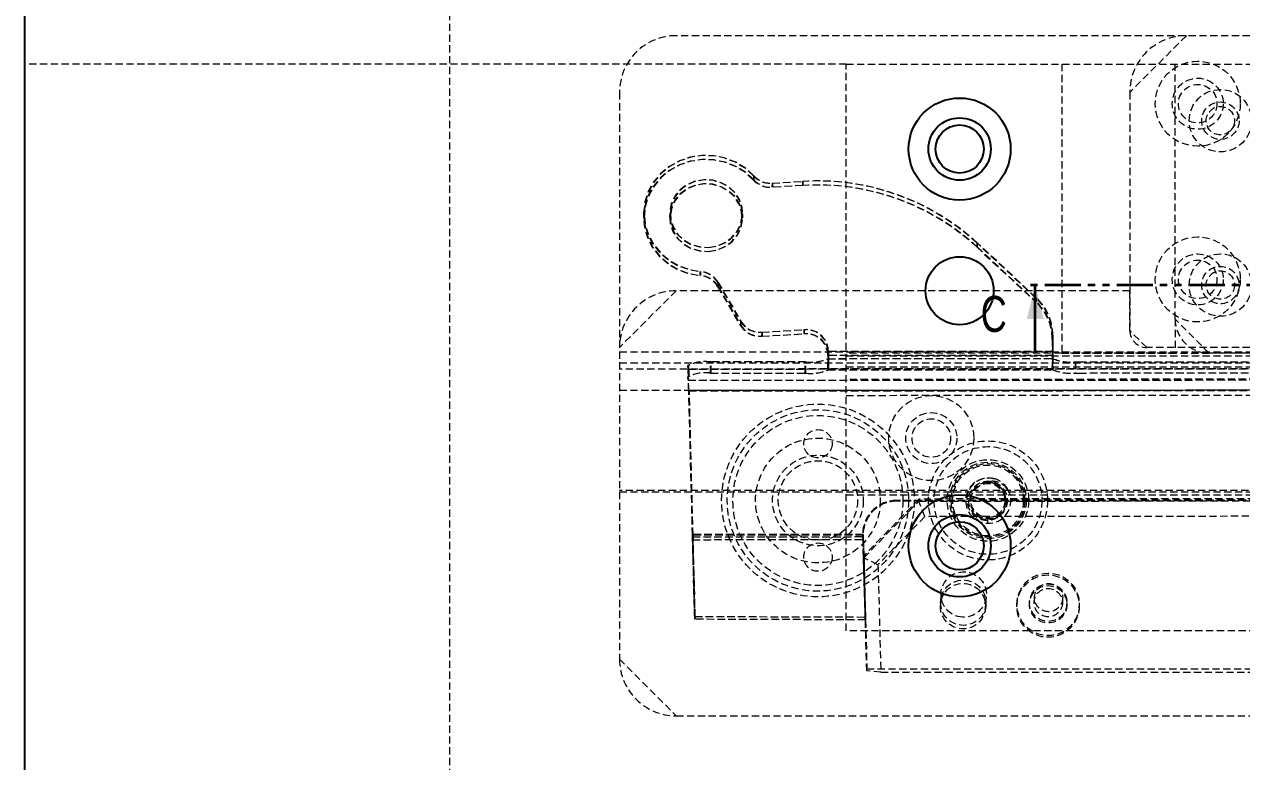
# Model space of a CAD drawing. Header units: millimetres. Extents: x 5 to 1495, y -1208 to 895.
# Drawn here: x 623.9 to 838.6, y -1045.9 to -915.8 of the extents above; entities that cross this region are included whole.
import ezdxf

# ---------------------------------------------------------------- set-up
doc = ezdxf.new("R2010")
doc.units = ezdxf.units.MM
doc.linetypes.add('HIDDEN', pattern=[1.905, 1.27, -0.635])
doc.linetypes.add('PHANTOM', pattern=[12.7, 6.35, -1.27, 1.27, -1.27, 1.27, -1.27])
doc.styles.add('SLDTEXTSTYLE13', font='TXT', dxfattribs={"width": 0.75})

msp = doc.modelspace()

# ---------------------------------------------------------------- linework, layer by layer
at = {"color": 7, "linetype": 'Continuous', "lineweight": 25}
msp.add_line((623.857, -660.795), (623.857, -1104.795), dxfattribs=at)
at = {"color": 7, "linetype": 'HIDDEN', "lineweight": 18}
for p, q in [((698.857, -692.795), (698.857, -1072.795)), ((843.857, -917.795), (738.857, -917.795)), ((828.857, -917.795), (818.857, -927.795)), ((768.857, -922.795), (623.857, -922.795)), ((768.857, -1022.795), (768.857, -922.795)), ((768.857, -922.795), (928.857, -922.795)), ((806.857, -922.795), (806.857, -973.795)), ((826.857, -967.795), (826.857, -922.795)), ((728.857, -927.795), (728.857, -1027.795)), ((818.857, -927.795), (818.857, -962.795)), ((818.857, -927.795), (818.857, -969.795)), ((752.464, -942.516), (752.458, -943.234)), ((752.555, -942.515), (752.549, -943.233)), ((755.756, -943.818), (755.751, -944.536)), ((761.107, -944.225), (755.751, -944.536)), ((755.756, -943.818), (761.112, -943.507)), ((755.847, -943.817), (755.842, -944.535)), ((761.198, -944.224), (755.842, -944.535)), ((755.847, -943.817), (761.203, -943.506)), ((761.112, -943.507), (761.107, -944.225)), ((761.203, -943.506), (761.198, -944.224)), ((733.105, -949.096), (733.099, -949.814)), ((733.196, -949.095), (733.191, -949.813)), ((737.705, -949.131), (737.699, -949.849)), ((737.796, -949.13), (737.79, -949.849)), ((750.499, -949.948), (750.505, -949.23)), ((750.59, -949.947), (750.596, -949.229)), ((791.88, -954.354), (791.875, -955.073)), ((791.875, -955.073), (802.262, -964.746)), ((802.267, -964.028), (791.88, -954.354)), ((791.972, -954.354), (791.966, -955.072)), ((791.966, -955.072), (802.353, -964.745)), ((802.358, -964.027), (791.972, -954.354)), ((743.045, -959.398), (743.039, -960.116)), ((743.136, -959.397), (743.13, -960.115)), ((746.17, -961.328), (746.165, -962.047)), ((746.165, -962.047), (750.162, -968.886)), ((746.17, -961.328), (750.168, -968.168)), ((746.261, -961.328), (746.256, -962.046)), ((746.256, -962.046), (750.253, -968.885)), ((746.261, -961.328), (750.259, -968.167)), ((738.857, -962.795), (728.857, -972.795)), ((818.857, -962.795), (738.857, -962.795)), ((802.267, -964.028), (802.262, -964.746)), ((802.358, -964.027), (802.353, -964.745)), ((818.857, -969.795), (818.857, -962.795)), ((750.168, -968.168), (750.162, -968.886)), ((750.259, -968.167), (750.253, -968.885)), ((832.857, -973.795), (826.857, -967.795)), ((826.857, -967.795), (826.857, -973.795)), ((753.932, -970.109), (753.926, -970.827)), ((753.926, -970.827), (761.354, -970.395)), ((753.932, -970.109), (761.36, -969.677)), ((754.023, -970.108), (754.017, -970.826)), ((754.017, -970.826), (761.445, -970.394)), ((754.023, -970.108), (761.451, -969.676)), ((761.36, -969.677), (761.354, -970.395)), ((761.451, -969.676), (761.445, -970.394)), ((805.202, -971.344), (805.208, -970.626)), ((805.208, -970.626), (805.212, -973.502)), ((805.293, -971.343), (805.299, -970.625)), ((805.299, -970.625), (805.304, -973.502)), ((821.857, -972.795), (818.857, -969.795)), ((805.202, -971.344), (805.207, -974.221)), ((805.293, -971.343), (805.298, -974.22)), ((843.857, -972.795), (821.857, -972.795)), ((728.857, -973.583), (876.857, -973.583)), ((765.606, -974.78), (805.23, -974.76)), ((765.606, -974.78), (765.606, -976.755)), ((765.607, -974.119), (765.613, -973.401)), ((765.607, -974.24), (765.607, -974.119)), ((805.207, -974.221), (765.607, -974.24)), ((765.613, -973.401), (765.613, -973.522)), ((805.212, -973.502), (765.613, -973.522)), ((765.616, -976.689), (765.617, -974.746)), ((765.618, -974.73), (765.617, -976.656)), ((765.698, -974.118), (765.704, -973.4)), ((765.698, -974.24), (765.698, -974.118)), ((805.298, -974.22), (765.698, -974.24)), ((765.698, -974.779), (805.321, -974.759)), ((765.698, -974.779), (765.698, -976.755)), ((765.704, -973.4), (765.704, -973.522)), ((805.304, -973.502), (765.704, -973.522)), ((765.707, -976.688), (765.708, -974.745)), ((765.709, -974.729), (765.708, -976.655)), ((806.857, -973.795), (768.857, -973.795)), ((768.857, -974.269), (928.857, -974.269)), ((805.217, -976.636), (805.217, -974.71)), ((805.23, -976.735), (805.23, -974.76)), ((805.308, -976.635), (805.308, -974.71)), ((805.321, -976.735), (805.321, -974.759)), ((806.857, -973.795), (832.857, -973.795)), ((826.857, -973.795), (806.857, -973.795)), ((843.857, -973.795), (832.857, -973.795)), ((892.857, -973.795), (832.857, -973.795)), ((876.857, -975.559), (728.857, -975.559)), ((938.857, -976.512), (728.857, -976.617)), ((740.93, -975.992), (740.93, -977.968)), ((740.964, -976.612), (740.93, -975.992)), ((740.964, -976.612), (914.05, -976.525)), ((740.964, -976.612), (740.964, -978.587)), ((741.021, -975.992), (741.021, -977.967)), ((741.055, -976.611), (741.021, -975.992)), ((741.055, -976.611), (914.141, -976.525)), ((741.055, -976.611), (741.055, -978.587)), ((761.63, -975.356), (744.917, -975.364)), ((744.917, -977.34), (744.917, -975.364)), ((761.721, -975.355), (745.008, -975.364)), ((745.008, -977.339), (745.008, -975.364)), ((761.63, -977.332), (761.63, -975.356)), ((761.721, -977.331), (761.721, -975.355)), ((765.606, -976.755), (805.23, -976.735)), ((765.698, -976.755), (805.321, -976.735)), ((768.857, -976.244), (928.857, -976.244)), ((809.23, -975.332), (809.23, -977.308)), ((809.23, -975.332), (809.901, -975.332)), ((809.321, -975.332), (809.992, -975.331)), ((809.321, -975.332), (809.321, -977.307)), ((809.901, -975.332), (874.977, -975.3)), ((809.992, -975.331), (875.068, -975.299)), ((740.964, -978.587), (740.93, -977.968)), ((740.964, -978.587), (914.05, -978.501)), ((741.055, -978.587), (741.021, -977.967)), ((741.055, -978.587), (914.141, -978.5)), ((744.917, -977.34), (761.63, -977.332)), ((745.008, -977.339), (761.721, -977.331)), ((928.857, -978.367), (768.857, -978.447)), ((809.23, -977.308), (809.901, -977.308)), ((809.321, -977.307), (809.992, -977.307)), ((809.901, -977.308), (874.977, -977.275)), ((809.992, -977.307), (875.068, -977.275)), ((728.857, -980.356), (938.857, -980.251)), ((741.075, -980.35), (741.069, -980.457)), ((741.069, -980.457), (914.113, -980.37)), ((741.731, -1005.921), (741.069, -980.457)), ((741.075, -980.35), (914.12, -980.264)), ((741.737, -1005.814), (741.075, -980.35)), ((741.166, -980.35), (741.16, -980.456)), ((741.16, -980.456), (914.204, -980.37)), ((741.822, -1005.92), (741.16, -980.456)), ((741.166, -980.35), (914.211, -980.263)), ((741.828, -1005.814), (741.166, -980.35)), ((768.857, -981.251), (928.857, -981.171)), ((938.857, -998.061), (728.857, -998.061)), ((728.857, -998.3), (938.857, -998.3)), ((797.273, -997.847), (796.97, -997.393)), ((768.857, -998.795), (928.857, -998.795)), ((771.927, -1009.919), (781.66, -999.923)), ((781.683, -999.542), (771.949, -1009.538)), ((777.732, -999.892), (777.738, -999.786)), ((869.758, -999.797), (777.732, -999.892)), ((869.765, -999.691), (777.738, -999.786)), ((777.823, -999.891), (777.829, -999.785)), ((869.849, -999.796), (777.823, -999.891)), ((869.856, -999.69), (777.829, -999.785)), ((781.66, -999.923), (781.683, -999.542)), ((781.66, -999.923), (865.684, -999.836)), ((782.704, -1002.648), (781.66, -999.923)), ((865.706, -999.455), (781.683, -999.542)), ((782.704, -1002.648), (774.441, -1011.135)), ((864.657, -1002.564), (782.704, -1002.648)), ((793.857, -1003.795), (793.857, -1002.984)), ((741.731, -1005.921), (741.737, -1005.814)), ((771.739, -1005.89), (741.731, -1005.921)), ((771.745, -1005.783), (741.737, -1005.814)), ((741.742, -1006.715), (741.748, -1006.212)), ((741.742, -1006.715), (771.752, -1006.684)), ((742.12, -1020.758), (741.742, -1006.715)), ((741.748, -1006.212), (771.757, -1006.181)), ((742.126, -1020.254), (741.748, -1006.212)), ((741.822, -1005.92), (741.828, -1005.814)), ((771.83, -1005.889), (741.822, -1005.92)), ((771.836, -1005.783), (741.828, -1005.814)), ((741.833, -1006.714), (741.839, -1006.211)), ((741.833, -1006.714), (771.843, -1006.683)), ((742.211, -1020.757), (741.833, -1006.714)), ((741.839, -1006.211), (771.849, -1006.18)), ((742.217, -1020.254), (741.839, -1006.211)), ((771.745, -1005.783), (771.739, -1005.89)), ((771.747, -1005.897), (771.741, -1006.118)), ((771.752, -1006.684), (771.741, -1006.118)), ((771.747, -1005.897), (771.757, -1006.181)), ((771.756, -1005.424), (771.749, -1005.53)), ((771.757, -1006.181), (771.752, -1006.684)), ((771.752, -1006.684), (772.148, -1020.863)), ((771.757, -1006.181), (772.154, -1020.359)), ((771.836, -1005.783), (771.83, -1005.889)), ((771.838, -1005.897), (771.832, -1006.117)), ((771.843, -1006.683), (771.832, -1006.117)), ((771.838, -1005.897), (771.849, -1006.18)), ((771.847, -1005.424), (771.84, -1005.53)), ((771.849, -1006.18), (771.843, -1006.683)), ((771.843, -1006.683), (772.24, -1020.862)), ((771.849, -1006.18), (772.245, -1020.358)), ((771.927, -1009.919), (771.949, -1009.538)), ((774.441, -1011.135), (771.927, -1009.919)), ((772.466, -1029.88), (771.927, -1009.919)), ((771.949, -1009.538), (772.489, -1029.499)), ((774.441, -1011.135), (774.954, -1030.11)), ((785.494, -1017.588), (785.458, -1018.199)), ((785.578, -1016.156), (785.494, -1017.588)), ((793.48, -1018.059), (793.564, -1016.627)), ((798.979, -1017.792), (798.96, -1018.111)), ((801.193, -1017.629), (801.175, -1017.922)), ((802.044, -1016.773), (801.991, -1017.677)), ((806.982, -1017.971), (807.036, -1017.068)), ((793.444, -1018.67), (793.48, -1018.059)), ((807.764, -1018.31), (807.781, -1018.018)), ((809.941, -1018.758), (809.96, -1018.44)), ((742.12, -1020.758), (742.126, -1020.254)), ((772.148, -1020.863), (742.12, -1020.758)), ((742.126, -1020.254), (772.154, -1020.359)), ((742.211, -1020.757), (742.217, -1020.254)), ((772.24, -1020.862), (742.211, -1020.757)), ((742.217, -1020.254), (772.245, -1020.358)), ((772.154, -1020.359), (772.148, -1020.863)), ((772.245, -1020.358), (772.24, -1020.862)), ((928.857, -1022.795), (768.857, -1022.795)), ((728.857, -1027.795), (738.857, -1037.795)), ((772.466, -1029.88), (772.489, -1029.499)), ((774.954, -1030.11), (772.466, -1029.88)), ((772.489, -1029.499), (876.522, -1029.499)), ((774.954, -1030.11), (873.985, -1030.11)), ((738.857, -1037.795), (928.857, -1037.795))]:
    msp.add_line(p, q, dxfattribs=at)
at = {"color": 7, "linetype": 'PHANTOM', "lineweight": 35}
msp.add_line((848.326, -961.795), (800.204, -961.795), dxfattribs=at)
at = {"color": 7, "linetype": 'Continuous', "lineweight": 35}
msp.add_line((802.204, -973.795), (802.204, -961.795), dxfattribs=at)
at = {"color": 7, "linetype": 'HIDDEN', "lineweight": 18, "flags": 128}
for points in [[(752.458, -943.234), (750.991, -941.904), (749.285, -940.85), (747.401, -940.109), (745.402, -939.706), (743.359, -939.655), (741.341, -939.958), (739.418, -940.604), (737.657, -941.571), (736.119, -942.825), (734.856, -944.324), (733.912, -946.016), (733.32, -947.841), (733.1, -949.738), (733.261, -951.64), (733.795, -953.482), (734.686, -955.2), (735.901, -956.736), (737.4, -958.035), (739.13, -959.053), (741.031, -959.755), (743.039, -960.116)], [(752.464, -942.516), (750.996, -941.186), (749.291, -940.132), (747.406, -939.391), (745.408, -938.988), (743.364, -938.937), (741.346, -939.239), (739.424, -939.886), (737.663, -940.853), (736.124, -942.107), (734.861, -943.606), (733.917, -945.298), (733.326, -947.123), (733.106, -949.02), (733.266, -950.922), (733.801, -952.764), (734.691, -954.482), (735.907, -956.017), (737.405, -957.316), (739.135, -958.335), (741.037, -959.036), (743.045, -959.398)], [(752.549, -943.233), (751.082, -941.903), (749.377, -940.85), (747.492, -940.109), (745.493, -939.705), (743.45, -939.654), (741.432, -939.957), (739.509, -940.603), (737.748, -941.57), (736.21, -942.825), (734.947, -944.324), (734.003, -946.015), (733.411, -947.841), (733.191, -949.737), (733.352, -951.64), (733.886, -953.482), (734.777, -955.2), (735.992, -956.735), (737.491, -958.034), (739.221, -959.052), (741.123, -959.754), (743.13, -960.115)], [(752.555, -942.515), (751.087, -941.185), (749.382, -940.131), (747.498, -939.39), (745.499, -938.987), (743.455, -938.936), (741.437, -939.239), (739.515, -939.885), (737.754, -940.852), (736.215, -942.107), (734.952, -943.606), (734.008, -945.297), (733.417, -947.123), (733.197, -949.019), (733.357, -950.921), (733.892, -952.763), (734.782, -954.482), (735.998, -956.017), (737.496, -957.316), (739.226, -958.334), (741.128, -959.036), (743.136, -959.397)], [(744.504, -955.86), (746.021, -955.598), (747.426, -955.005), (748.638, -954.115), (749.586, -952.98), (750.215, -951.666), (750.489, -950.249), (750.391, -948.812), (749.928, -947.438), (749.126, -946.207), (748.032, -945.19), (746.709, -944.447), (745.235, -944.022), (743.694, -943.937), (742.178, -944.199), (740.773, -944.793), (739.561, -945.683), (738.613, -946.818), (737.984, -948.132), (737.71, -949.549), (737.807, -950.986), (738.271, -952.36), (739.072, -953.591), (740.167, -954.607), (741.489, -955.35), (742.964, -955.776), (744.504, -955.86)], [(744.509, -955.142), (746.026, -954.88), (747.431, -954.287), (748.643, -953.397), (749.591, -952.261), (750.22, -950.947), (750.494, -949.53), (750.397, -948.093), (749.933, -946.719), (749.131, -945.488), (748.037, -944.472), (746.715, -943.729), (745.24, -943.303), (743.7, -943.219), (742.183, -943.481), (740.778, -944.074), (739.566, -944.964), (738.618, -946.1), (737.989, -947.414), (737.715, -948.831), (737.813, -950.268), (738.276, -951.642), (739.078, -952.873), (740.172, -953.889), (741.495, -954.632), (742.969, -955.058), (744.509, -955.142)], [(744.595, -955.86), (746.112, -955.598), (747.517, -955.004), (748.729, -954.114), (749.677, -952.979), (750.306, -951.665), (750.58, -950.248), (750.482, -948.811), (750.019, -947.437), (749.217, -946.206), (748.123, -945.19), (746.8, -944.447), (745.326, -944.021), (743.786, -943.937), (742.269, -944.199), (740.864, -944.792), (739.652, -945.682), (738.704, -946.817), (738.075, -948.131), (737.801, -949.548), (737.898, -950.985), (738.362, -952.359), (739.164, -953.59), (740.258, -954.607), (741.58, -955.349), (743.055, -955.775), (744.595, -955.86)], [(744.6, -955.141), (746.117, -954.879), (747.522, -954.286), (748.734, -953.396), (749.682, -952.261), (750.311, -950.947), (750.585, -949.53), (750.488, -948.093), (750.024, -946.719), (749.222, -945.488), (748.128, -944.471), (746.806, -943.729), (745.331, -943.303), (743.791, -943.218), (742.274, -943.48), (740.869, -944.074), (739.657, -944.964), (738.709, -946.099), (738.08, -947.413), (737.806, -948.83), (737.904, -950.267), (738.367, -951.641), (739.169, -952.872), (740.263, -953.888), (741.586, -954.631), (743.06, -955.057), (744.6, -955.141)]]:
    msp.add_lwpolyline(points, dxfattribs=at)
at = {"color": 7, "linetype": 'HIDDEN', "lineweight": 18}
for centre, radius in [((830.857, -929.795), 7.5), ((830.857, -929.795), 4.5), ((830.857, -929.795), 3.4), ((834.857, -932.795), 5.5), ((834.857, -932.795), 3.3), ((834.857, -932.795), 2.5), ((830.857, -960.795), 7.5), ((830.857, -960.795), 4.5), ((830.857, -960.795), 3.4), ((834.857, -961.795), 5.5), ((834.857, -961.795), 3.3), ((834.857, -961.795), 2.5), ((783.857, -988.795), 7.5), ((763.857, -999.795), 17), ((763.857, -999.795), 16), ((763.857, -999.795), 15), ((783.857, -988.795), 4.5), ((783.857, -988.795), 3.4), ((763.857, -989.795), 2.5), ((763.857, -999.795), 11), ((793.857, -999.795), 10.5), ((763.857, -999.795), 8), ((793.857, -999.795), 9.5), ((763.857, -999.795), 7), ((793.857, -999.795), 7.191), ((793.857, -999.795), 6.75), ((793.857, -999.795), 6.5), ((793.857, -999.795), 6.25), ((793.857, -999.795), 3.4), ((793.857, -999.795), 3), ((763.857, -1009.795), 2.5), ((804.451, -1018.44), 5.497), ((804.47, -1018.121), 5.497), ((789.451, -1018.439), 3.998), ((789.487, -1017.828), 3.998), ((804.47, -1018.119), 3.299), ((804.487, -1017.827), 3.299), ((804.487, -1017.826), 2.499), ((804.541, -1016.923), 2.499)]:
    msp.add_circle(centre, radius, dxfattribs=at)
at = {"color": 7, "linetype": 'Continuous', "lineweight": 25}
for centre, radius in [((788.857, -937.795), 9), ((788.857, -937.795), 5.5), ((788.857, -937.795), 4.25), ((788.857, -962.795), 6), ((788.857, -1007.795), 9), ((788.857, -1007.795), 5.5), ((788.857, -1007.795), 4.25)]:
    msp.add_circle(centre, radius, dxfattribs=at)
at = {"color": 7, "linetype": 'HIDDEN', "lineweight": 18}
for centre, radius, start, end in [((738.857, -927.795), 10, 90, 180), ((828.857, -927.795), 10, 90, 180), ((755.487, -939.686), 4.141, 223.10577, 273.73237), ((755.578, -939.685), 4.141, 223.10555, 273.73249), ((755.481, -940.404), 4.141, 223.10556, 273.73257), ((755.572, -940.404), 4.141, 223.10571, 273.73287), ((763.759, -985.759), 41.619, 47.50355, 93.6541), ((763.746, -985.094), 41.671, 47.53363, 93.62396), ((763.85, -985.759), 41.619, 47.50355, 93.65404), ((763.837, -985.093), 41.67, 47.53362, 93.62402), ((742.725, -963.411), 4.025, 31.15088, 85.44858), ((742.816, -963.41), 4.025, 31.15051, 85.44883), ((742.72, -964.129), 4.025, 31.15071, 85.44875), ((742.811, -964.128), 4.025, 31.15088, 85.44858), ((738.857, -972.795), 10, 90, 180), ((796.162, -970.702), 9.045, 0.48575, 47.55252), ((796.253, -970.702), 9.045, 0.48571, 47.55265), ((796.157, -971.421), 9.045, 0.48575, 47.55261), ((796.248, -971.42), 9.045, 0.48575, 47.55252), ((753.643, -966.048), 4.07, 211.3752, 274.06754), ((753.734, -966.048), 4.07, 211.37526, 274.06748), ((832.857, -967.795), 6, 180, 270), ((753.637, -966.767), 4.07, 211.37542, 274.06741), ((753.728, -966.766), 4.07, 211.37544, 274.0673), ((761.713, -974.276), 3.898, 2.30975, 95.27738), ((761.718, -973.558), 3.898, 2.30953, 95.27761), ((761.804, -974.275), 3.898, 2.30976, 95.2776), ((761.809, -973.557), 3.898, 2.30986, 95.27737), ((821.857, -969.795), 3, 180, 270), ((762.504, -967.378), 8.025, 263.75293, 292.74517), ((762.595, -967.378), 8.025, 263.75222, 292.74549), ((1106.809, -974.093), 341.202, 180.02483, 180.43044), ((936.212, -973.448), 170.599, 180.02483, 180.43044), ((1106.04, -974.094), 340.342, 180.02449, 180.43113), ((935.886, -973.449), 170.182, 180.02433, 180.43094), ((1146.156, -974.073), 340.949, 180.02477, 180.43068), ((975.884, -973.428), 170.672, 180.025, 180.43044), ((808.353, -967.199), 8.181, 247.55771, 276.15202), ((1146.353, -974.072), 341.055, 180.02483, 180.43061), ((975.581, -973.429), 170.278, 180.02453, 180.43091), ((808.444, -967.198), 8.181, 247.55746, 276.15227), ((743.936, -982.105), 6.812, 81.71569, 116.18304), ((744.027, -982.105), 6.812, 81.71633, 116.18243), ((762.504, -969.354), 8.025, 263.7522, 292.74548), ((762.595, -969.354), 8.025, 263.75212, 292.74601), ((808.353, -969.174), 8.181, 247.5574, 276.15275), ((808.444, -969.174), 8.181, 247.55769, 276.15204), ((743.936, -984.081), 6.812, 81.71643, 116.18271), ((744.027, -984.08), 6.812, 81.71633, 116.18243), ((793.901, -999.837), 3.983, 72.01478, 30.66276), ((793.857, -999.795), 4, 29.82868, 74.82868), ((793.867, -999.809), 3.184, 91.96357, 22.65681), ((777.734, -1005.887), 5.995, 90.01713, 180.03001), ((777.74, -1005.78), 5.995, 90.01688, 180.03026), ((777.825, -1005.886), 5.995, 90.01721, 180.03007), ((777.831, -1005.78), 5.995, 90.01713, 180.03001), ((738.857, -1027.795), 10, 180, 270)]:
    msp.add_arc(centre, radius, start, end, dxfattribs=at)
msp.add_ellipse((789.571, -1016.392), major_axis=(-0.236, -3.999), ratio=0.9985829, dxfattribs=at)
for points, knots in [([(765.617, -974.746), (765.617, -974.745), (765.618, -974.741), (765.618, -974.735), (765.618, -974.73)], [0, 0, 0, 0, 0.0549852, 1, 1, 1, 1]), ([(765.708, -974.745), (765.708, -974.745), (765.709, -974.74), (765.709, -974.735), (765.709, -974.729)], [0, 0, 0, 0, 0.0548684, 1, 1, 1, 1]), ([(805.217, -974.71), (805.218, -974.72), (805.219, -974.735), (805.224, -974.75), (805.228, -974.757), (805.23, -974.76)], [0, 0, 0, 0, 0.498449, 0.7490359, 1, 1, 1, 1]), ([(805.308, -974.71), (805.309, -974.719), (805.31, -974.734), (805.315, -974.75), (805.319, -974.756), (805.321, -974.759)], [0, 0, 0, 0, 0.4984335, 0.7490437, 1, 1, 1, 1]), ([(741.075, -980.35), (741.063, -979.903), (741.04, -979.008), (741.007, -977.856), (740.979, -976.965), (740.969, -976.731), (740.964, -976.612)], [0, 0, 0, 0, 0.247947, 0.4958929, 0.7437899, 1, 1, 1, 1]), ([(765.617, -976.656), (765.617, -976.666), (765.617, -976.686), (765.614, -976.722), (765.61, -976.742), (765.606, -976.755)], [0, 0, 0, 0, 0.25032382, 0.50063356, 1, 1, 1, 1]), ([(765.708, -976.655), (765.708, -976.665), (765.708, -976.686), (765.705, -976.721), (765.701, -976.741), (765.698, -976.755)], [0, 0, 0, 0, 0.25032773, 0.50065662, 1, 1, 1, 1]), ([(805.23, -976.735), (805.228, -976.729), (805.224, -976.716), (805.219, -976.685), (805.217, -976.656), (805.217, -976.636)], [0, 0, 0, 0, 0.250345, 0.5006629, 1, 1, 1, 1]), ([(805.321, -976.735), (805.319, -976.728), (805.315, -976.716), (805.31, -976.685), (805.308, -976.655), (805.308, -976.635)], [0, 0, 0, 0, 0.2503311, 0.5006442, 1, 1, 1, 1]), ([(741.069, -980.457), (741.057, -980.233), (741.034, -979.785), (741.002, -979.209), (740.977, -978.764), (740.968, -978.647), (740.964, -978.587)], [0, 0, 0, 0, 0.2482061, 0.4964253, 0.7444963, 1, 1, 1, 1]), ([(794.903, -995.935), (794.453, -995.876), (793.554, -995.759), (792.243, -996.169), (791.155, -996.953), (790.405, -998.047), (790.073, -999.313), (790.178, -1000.597), (790.708, -1001.755), (791.578, -1002.659), (792.689, -1003.205), (793.902, -1003.348), (795.073, -1003.077), (796.07, -1002.435), (796.784, -1001.515), (797.133, -1000.424), (797.121, -999.401), (796.896, -998.818), (796.805, -998.583)], [0, 0, 0, 0, 0.0702301, 0.1400519, 0.2082053, 0.2764144, 0.3426566, 0.4087619, 0.473568, 0.5375819, 0.600951, 0.6628845, 0.7248086, 0.784669, 0.8445647, 0.9029063, 0.9607058, 1, 1, 1, 1]), ([(792.644, -996.847), (792.94, -996.694), (793.556, -996.376), (794.662, -996.297), (795.802, -996.551), (796.723, -997.116), (797.159, -997.614), (797.327, -997.806)], [0, 0, 0, 0, 0.19080702, 0.39618732, 0.62092908, 0.8544157, 1, 1, 1, 1]), ([(796.805, -998.583), (796.693, -998.356), (796.421, -997.809), (795.703, -997.124), (794.721, -996.666), (793.643, -996.541), (792.972, -996.747), (792.644, -996.847)], [0, 0, 0, 0, 0.151475, 0.3661538, 0.5808322, 0.7955106, 1, 1, 1, 1]), ([(797.045, -999.795), (796.997, -999.378), (796.901, -998.544), (796.163, -997.481), (795.112, -996.779), (793.85, -996.504), (793.045, -996.733), (792.644, -996.847)], [0, 0, 0, 0, 0.200247, 0.4004935, 0.6007412, 0.8009883, 1, 1, 1, 1]), ([(741.731, -1005.921), (741.732, -1005.988), (741.734, -1006.122), (741.737, -1006.389), (741.74, -1006.585), (741.742, -1006.715)], [0, 0, 0, 0, 0.2509098, 0.5018166, 1, 1, 1, 1]), ([(741.748, -1006.212), (741.746, -1006.146), (741.743, -1006.049), (741.74, -1005.915), (741.738, -1005.848), (741.737, -1005.814)], [0, 0, 0, 0, 0.4974131, 0.7483814, 1, 1, 1, 1]), ([(741.822, -1005.92), (741.823, -1005.987), (741.825, -1006.122), (741.828, -1006.388), (741.831, -1006.584), (741.833, -1006.714)], [0, 0, 0, 0, 0.2509064, 0.5018088, 1, 1, 1, 1]), ([(741.839, -1006.211), (741.837, -1006.146), (741.834, -1006.048), (741.831, -1005.915), (741.829, -1005.847), (741.828, -1005.814)], [0, 0, 0, 0, 0.4973767, 0.7483816, 1, 1, 1, 1]), ([(771.741, -1006.118), (771.741, -1006.099), (771.74, -1006.061), (771.739, -1005.985), (771.739, -1005.928), (771.739, -1005.89)], [0, 0, 0, 0, 0.250062, 0.5000903, 1, 1, 1, 1]), ([(771.747, -1005.897), (771.747, -1005.878), (771.746, -1005.85), (771.745, -1005.812), (771.745, -1005.793), (771.745, -1005.783)], [0, 0, 0, 0, 0.4996728, 0.7498371, 1, 1, 1, 1]), ([(771.832, -1006.117), (771.832, -1006.098), (771.831, -1006.06), (771.83, -1005.984), (771.83, -1005.927), (771.83, -1005.889)], [0, 0, 0, 0, 0.2500592, 0.5001526, 1, 1, 1, 1]), ([(771.838, -1005.897), (771.838, -1005.878), (771.837, -1005.849), (771.836, -1005.811), (771.836, -1005.792), (771.836, -1005.783)], [0, 0, 0, 0, 0.4996726, 0.74970697, 1, 1, 1, 1])]:
    msp.add_open_spline(points, degree=3, knots=knots, dxfattribs=at)
at = {"color": 7, "linetype": 'Continuous', "lineweight": 35}
msp.add_solid([(802.204, -961.795), (800.704, -967.795), (803.704, -967.795)], dxfattribs=at)

# ---------------------------------------------------------------- texts
at = {"color": 7, "linetype": 'Continuous', "insert": (792.571, -963.71), "char_height": 6.35, "attachment_point": 1, "style": 'SLDTEXTSTYLE13'}
msp.add_mtext('C', dxfattribs=at)

doc.saveas('drawing.dxf')
